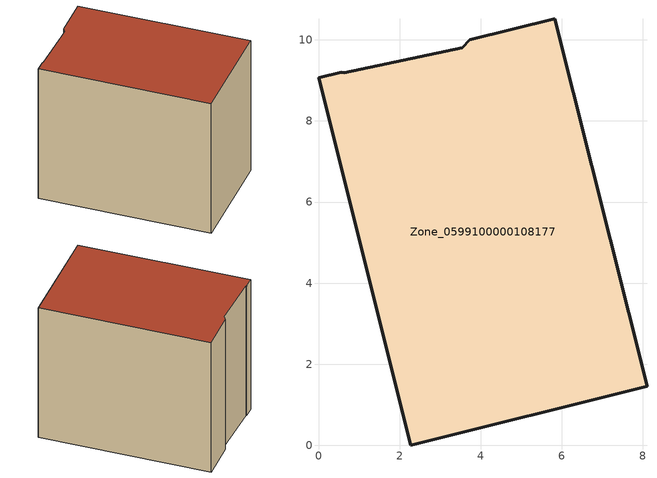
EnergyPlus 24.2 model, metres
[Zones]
Zone_0599100000108177
 floor ground (C_G): 3.73,10 5.83,10.52 8.1,1.46 2.28,0 0,9.06 0.56,9.2 0.63,9.19 3.54,9.81 z0
 wall outside (C_F): 2.28,0 8.1,1.46 5.83,10.52 3.73,10 3.54,9.81 0.63,9.19 0.56,9.2 0,9.06 2.28,0 z0:8
 roof outside (C_R): 5.83,10.52 3.73,10 3.54,9.81 0.63,9.19 0.56,9.2 0,9.06 2.28,0 8.1,1.46 z8
[BUILDING]
Pand.0599100000108177: North Axis=0; Terrain=City; Loads Convergence Tolerance Value=0.04; Temperature Convergence Tolerance Value=0.4; Solar Distribution=FullExterior; Maximum Number of Warmup Days=25; Minimum Number of Warmup Days=1
[Site:Location]
Rotterdam.The.Hague.AP_ZH_NLD Design_Conditions: Latitude=51.96; Longitude=4.45; Time Zone=1; Elevation=-4.5
[SITE:GROUNDTEMPERATURE:BUILDINGSURFACE]
18, 18, 18, 18, 18, 18, 18, 18, 18, 18, 18, 18
[MATERIAL] Thermal Absorptance=0.9; Solar Absorptance=0.7; Visible Absorptance=0.7
Name | Roughness | Thickness | Conductivity | Density | Specific Heat
G.TI.1965-1974 | MediumSmooth | 0.15 | 0.882353 | 540 | 1210
F.TI.1965-1974 | Rough | 0.3 | 0.697674 | 1920 | 840
R.TI.1965-1974 | MediumRough | 0.2 | 0.232558 | 1500 | 1000
[CONSTRUCTION]
C_G: G.TI.1965-1974
C_F: F.TI.1965-1974
C_R: R.TI.1965-1974
[ZONE]
Zone_0599100000108177: Type=1; Multiplier=1; Ceiling Height=Autocalculate; Volume=Autocalculate; Floor Area=autocalculate; Part of Total Floor Area=Yes
[ZONEINFILTRATION:DESIGNFLOWRATE]
Infil_Zone_0599100000108177: Zone or ZoneList or Space or SpaceList=Zone_0599100000108177; Schedule=AlwaysOn; Design Flow Rate Calculation Method=Flow/Area; Flow Rate per Floor Area=0.003; Constant Term Coefficient=1; Temperature Term Coefficient=0; Velocity Term Coefficient=0; Velocity Squared Term Coefficient=0
[HVACTEMPLATE:ZONE:IDEALLOADSAIRSYSTEM]
Zone_0599100000108177: Maximum Heating Supply Air Temperature=50; Minimum Cooling Supply Air Temperature=13; Maximum Heating Supply Air Humidity Ratio=0.0156; Minimum Cooling Supply Air Humidity Ratio=0.0077; Heating Limit=NoLimit; Cooling Limit=NoLimit; Dehumidification Control Type=ConstantSensibleHeatRatio; Cooling Sensible Heat Ratio=0.7; Dehumidification Setpoint=60; Humidification Control Type=None; Humidification Setpoint=30; Outdoor Air Method=None; Outdoor Air Flow Rate per Person=0.00944; Outdoor Air Flow Rate per Zone Floor Area=0; Outdoor Air Flow Rate per Zone=0; Demand Controlled Ventilation Type=None; Outdoor Air Economizer Type=NoEconomizer; Heat Recovery Type=None; Sensible Heat Recovery Effectiveness=0.7; Latent Heat Recovery Effectiveness=0.65
[ZONECONTROL:THERMOSTAT]
ThermostatControl_Zone_0599100000108177: Zone or ZoneList=Zone_0599100000108177; Control Type Schedule=DualSetpointControlType; Control 1=Thermostat_Zone_0599100000108177; Temperature Difference Between Cutout And Setpoint=0
[THERMOSTATSETPOINT:DUALSETPOINT]
Thermostat_Zone_0599100000108177: Heating Setpoint Temperature Schedule=HeatingSetpoint_Zone_0599100000108177; Cooling Setpoint Temperature Schedule=CoolingSetpoint_Zone_0599100000108177
[SCHEDULE:COMPACT]
HeatingSetpoint_Zone_0599100000108177: Through: 12/31, For: AllDays, Until: 24:00, 21
CoolingSetpoint_Zone_0599100000108177: Through: 12/31, For: AllDays, Until: 24:00, 24
DualSetpointControlType: Through: 12/31, For: AllDays, Until: 24:00, 4
AlwaysOn: Through: 12/31, For: AllDays, Until: 24:00, 1
